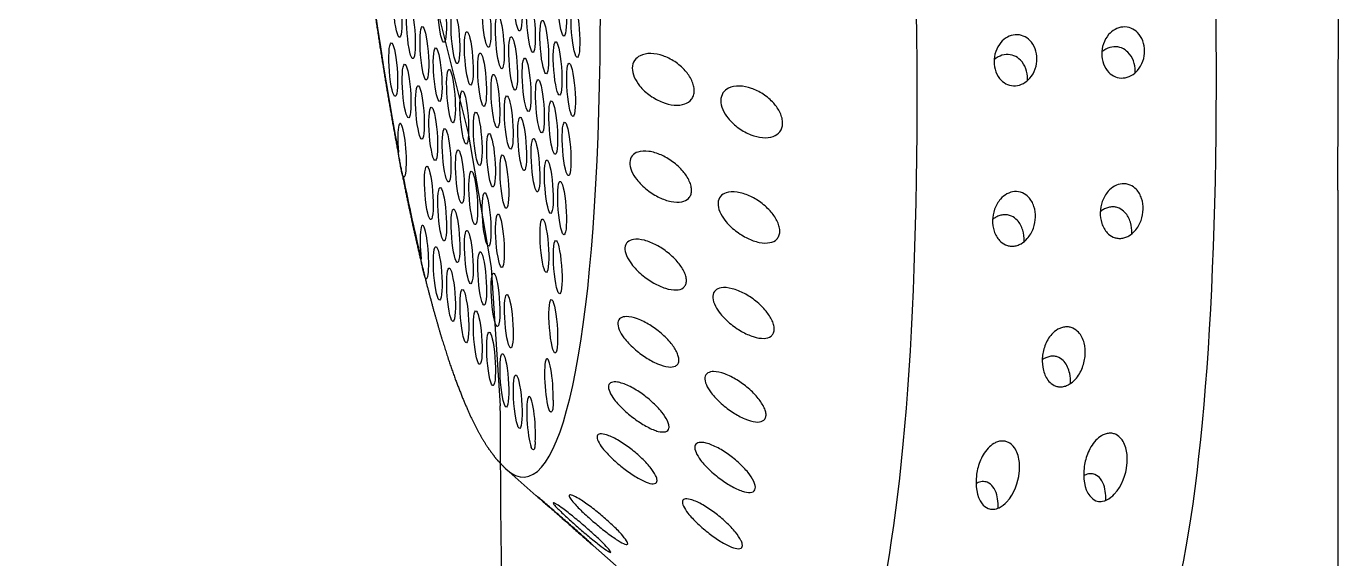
# Model space of a CAD drawing. Extents: x 398 to 509, y 623 to 780.
# Drawn here: x 482.502 to 484.735, y 685.602 to 686.507 of the extents above; entities that cross this region are included whole.
import ezdxf

# ---------------------------------------------------------------- set-up
doc = ezdxf.new("R2010")
doc.units = 0
doc.header["$MEASUREMENT"] = 0
doc.layers.add('1', color=4, linetype='Continuous')
doc.layers.add('JET', color=3, linetype='Continuous')

# ---------------------------------------------------------------- blocks, each defined once
blk = doc.blocks.new('SUCTION')
at = {"layer": '1'}
for p, q in [((-0.4728, -1.3603), (-0.4244, -1.408)), ((-0.3377, -1.4934), (-0.2956, -1.5349))]:
    blk.add_line(p, q, dxfattribs=at)
for centre, major_axis, start_param, end_param in [((0.5106, 0.0668), (-0.0289, 1.8748), 3.141593, 6.283185), ((0.0017, 0.059), (-0.0289, 1.8748), 3.141593, 6.283185), ((-0.4641, 0.0518), (-0.022, 1.427), 2.994561, 6.430217)]:
    blk.add_ellipse(centre, major_axis=major_axis, ratio=0.145722, start_param=start_param, end_param=end_param, dxfattribs=at)
at = {"layer": '1', "color": 3}
for centre, major_axis, start_param, end_param in [((-0.4786, 0.0515), (-0.0215, 1.3915), 1.410939, 2.237983), ((-0.6122, -0.572), (0.0007, -0.0455), 0.253665, 6.53685), ((-0.5374, -0.5848), (0.0007, -0.0455), 0.253665, 6.53685), ((-0.4083, -0.573), (0.0007, -0.0455), 0.253665, 6.53685), ((-0.3336, -0.5859), (0.0007, -0.0455), 0.253665, 6.53685), ((-0.4626, -0.5977), (0.0007, -0.0455), 0.253665, 6.53685), ((-0.5917, -0.6095), (0.0007, -0.0455), 0.253665, 6.53685), ((-0.5169, -0.6224), (0.0007, -0.0455), 0.253665, 6.53685), ((-0.3878, -0.6106), (0.0007, -0.0455), 0.253665, 6.53685), ((-0.313, -0.6234), (0.0007, -0.0455), 0.253665, 6.53685), ((-0.5711, -0.6471), (0.0007, -0.0455), 0.253665, 6.53685), ((-0.4421, -0.6353), (0.0007, -0.0455), 0.253665, 6.53685), ((-0.3673, -0.6481), (0.0007, -0.0455), 0.253665, 6.53685), ((-0.6254, -0.6718), (0.0007, -0.0455), 0.253665, 6.53685), ((-0.4963, -0.66), (0.0007, -0.0455), 0.253665, 6.53685), ((-0.4216, -0.6728), (0.0007, -0.0455), 0.253665, 6.53685), ((-0.5506, -0.6846), (0.0007, -0.0455), 0.253665, 6.53685), ((-0.4758, -0.6975), (0.0007, -0.0455), 0.253665, 6.53685), ((-0.3468, -0.6857), (0.0007, -0.0455), 0.253665, 6.53685), ((-0.6049, -0.7093), (0.0007, -0.0455), 0.253665, 6.53685), ((-0.401, -0.7104), (0.0007, -0.0455), 0.253665, 6.53685), ((-0.5301, -0.7222), (0.0007, -0.0455), 0.253665, 6.53685), ((-0.4553, -0.7351), (0.0007, -0.0455), 0.253665, 6.53685), ((-0.3262, -0.7232), (0.0007, -0.0455), 0.253665, 6.53685), ((-0.5843, -0.7469), (0.0007, -0.0455), 0.253665, 6.53685), ((-0.5096, -0.7598), (0.0007, -0.0455), 0.253665, 6.53685), ((-0.3805, -0.7479), (0.0007, -0.0455), 0.253665, 6.53685), ((-0.5638, -0.7845), (0.0007, -0.0455), 0.253665, 6.53685), ((-0.4348, -0.7726), (0.0007, -0.0455), 0.253665, 6.53685), ((-0.36, -0.7855), (0.0007, -0.0455), 0.253665, 6.53685), ((-0.489, -0.7973), (0.0007, -0.0455), 0.253665, 6.53685), ((-0.6181, -0.8091), (0.0007, -0.0455), 6.025162, 11.05551), ((-0.5433, -0.822), (0.0007, -0.0455), 0.253665, 6.53685), ((-0.4142, -0.8102), (0.0007, -0.0455), 0.253665, 6.53685), ((-0.3395, -0.823), (0.0007, -0.0455), 0.253665, 6.53685), ((-0.4685, -0.8349), (0.0007, -0.0455), 0.253665, 6.53685), ((-0.3937, -0.8477), (0.0007, -0.0455), 0.253665, 6.53685), ((-0.5228, -0.8596), (0.0007, -0.0455), 0.253665, 6.53685), ((-0.448, -0.8724), (0.0007, -0.0455), 0.253665, 6.53685), ((-0.577, -0.8843), (0.0007, -0.0455), 0.253665, 6.53685), ((-0.5022, -0.8971), (0.0007, -0.0455), 0.253665, 6.53685), ((-0.3732, -0.8853), (0.0007, -0.0455), 0.253665, 6.53685), ((-0.4786, 0.0515), (-0.0215, 1.3915), 2.276318, 2.419801), ((-0.5565, -0.9218), (0.0007, -0.0455), 0.253665, 6.53685), ((-0.4817, -0.9347), (0.0007, -0.0455), 0.253665, 6.53685), ((-0.3527, -0.9228), (0.0007, -0.0455), 0.253665, 6.53685), ((-0.536, -0.9594), (0.0007, -0.0455), 0.253665, 6.53685), ((-0.5902, -0.9841), (0.0007, -0.0455), 6.20698, 11.237328), ((-0.4612, -0.9722), (0.0007, -0.0455), 0.253665, 6.53685), ((-0.3864, -0.9851), (0.0007, -0.0455), 0.253665, 6.53685), ((-0.5155, -0.9969), (0.0007, -0.0455), 0.253665, 6.53685), ((-0.5697, -1.0216), (0.0007, -0.0455), 0.253665, 6.53685), ((-0.3659, -1.0226), (0.0007, -0.0455), 0.253665, 6.53685), ((-0.4949, -1.0345), (0.0007, -0.0455), 0.253665, 6.53685), ((-0.5492, -1.0592), (0.0007, -0.0455), 0.253665, 6.53685), ((-0.4744, -1.072), (0.0007, -0.0455), 0.253665, 6.53685), ((-0.5287, -1.0967), (0.0007, -0.0455), 0.253665, 6.53685), ((-0.4539, -1.1096), (0.0007, -0.0455), 0.253665, 6.53685), ((-0.5081, -1.1343), (0.0007, -0.0455), 0.253665, 6.53685), ((-0.3791, -1.1224), (0.0007, -0.0455), 0.253665, 6.53685), ((-0.4876, -1.1718), (0.0007, -0.0455), 0.253665, 6.53685), ((-0.4671, -1.2094), (0.0007, -0.0455), 0.253665, 6.53685), ((-0.3923, -1.2222), (0.0007, -0.0455), 0.970993, 6.001341), ((-0.4466, -1.2469), (0.0007, -0.0455), 0.253665, 6.53685), ((-0.426, -1.2845), (0.0007, -0.0455), 0.789174, 5.819522)]:
    blk.add_ellipse(centre, major_axis=major_axis, ratio=0.145722, start_param=start_param, end_param=end_param, dxfattribs=at)
at = {"layer": '1'}
blk.add_open_spline([(-0.6826, 0.2881), (-0.6831, 0.2145), (-0.6829, 0.1403), (-0.6822, 0.066), (-0.6809, -0.0084), (-0.679, -0.0826), (-0.6766, -0.1565), (-0.6736, -0.2298), (-0.67, -0.3023), (-0.6659, -0.3738), (-0.6613, -0.4441), (-0.6561, -0.513), (-0.6505, -0.5804), (-0.6443, -0.646), (-0.6377, -0.7097), (-0.6306, -0.7713), (-0.6231, -0.8306), (-0.6151, -0.8875), (-0.6068, -0.9418), (-0.598, -0.9934), (-0.5889, -1.0422), (-0.5794, -1.088), (-0.5696, -1.1307), (-0.5595, -1.1704), (-0.549, -1.2068), (-0.5381, -1.24), (-0.5268, -1.27), (-0.515, -1.2969), (-0.5024, -1.3208), (-0.4886, -1.3418), (-0.4728, -1.3603)], degree=1, dxfattribs=at)
at = {"layer": '1', "color": 3}
for points, knots in [([(-0.1671, -0.6745), (-0.1608, -0.6771), (-0.1542, -0.6808), (-0.1416, -0.6901), (-0.1357, -0.6957), (-0.127, -0.7068), (-0.1233, -0.7127), (-0.1196, -0.7219), (-0.1187, -0.725), (-0.1176, -0.731), (-0.1174, -0.734), (-0.1178, -0.7395), (-0.1184, -0.7421), (-0.1202, -0.7468), (-0.1215, -0.749), (-0.1262, -0.7544), (-0.1305, -0.7568), (-0.1402, -0.7597), (-0.1465, -0.76), (-0.1596, -0.758), (-0.1664, -0.7559), (-0.179, -0.7501), (-0.186, -0.7459), (-0.1989, -0.7356), (-0.2049, -0.7294), (-0.2128, -0.7183), (-0.2158, -0.7131), (-0.2197, -0.7024), (-0.2206, -0.6969), (-0.2199, -0.6874), (-0.2184, -0.683), (-0.2132, -0.6761), (-0.2097, -0.6737), (-0.2007, -0.6698), (-0.1942, -0.6689), (-0.1806, -0.67), (-0.1735, -0.6719), (-0.1671, -0.6745)], [0, 0, 0, 0, 0.023389, 0.023389, 0.0467779, 0.0467779, 0.0659746, 0.0659746, 0.0755729, 0.0755729, 0.0851712, 0.0851712, 0.0947696, 0.0947696, 0.1043679, 0.1043679, 0.1235645, 0.1235645, 0.1469535, 0.1469535, 0.1703425, 0.1703425, 0.1947513, 0.1947513, 0.2191601, 0.2191601, 0.2357472, 0.2357472, 0.2523342, 0.2523342, 0.2689213, 0.2689213, 0.2855084, 0.2855084, 0.3099172, 0.3099172, 0.334326, 0.334326, 0.334326, 0.334326]), ([(0.6104, -0.7565), (0.6058, -0.7566), (0.6012, -0.7556), (0.5929, -0.7517), (0.5893, -0.7488), (0.5829, -0.7416), (0.58, -0.7364), (0.5766, -0.7252), (0.5759, -0.7192), (0.5765, -0.7082), (0.5777, -0.7022), (0.5823, -0.6911), (0.5857, -0.6858), (0.5929, -0.6784), (0.5968, -0.6754), (0.6055, -0.6712), (0.6103, -0.6701), (0.6193, -0.67), (0.624, -0.6709), (0.6323, -0.6748), (0.636, -0.6777), (0.6425, -0.6849), (0.6453, -0.6901), (0.6488, -0.7012), (0.6494, -0.7071), (0.6489, -0.7181), (0.6476, -0.7241), (0.6429, -0.7354), (0.6395, -0.7407), (0.6323, -0.7482), (0.6284, -0.7512), (0.6197, -0.7553), (0.6149, -0.7565), (0.6104, -0.7565)], [0, 0, 0, 0, 0.0137694, 0.0137694, 0.0275389, 0.0275389, 0.045875, 0.045875, 0.0642111, 0.0642111, 0.0822466, 0.0822466, 0.1002822, 0.1002822, 0.114005, 0.114005, 0.1277279, 0.1277279, 0.1414507, 0.1414507, 0.1551736, 0.1551736, 0.1732091, 0.1732091, 0.1912446, 0.1912446, 0.2095807, 0.2095807, 0.2279168, 0.2279168, 0.2416863, 0.2416863, 0.2554557, 0.2554557, 0.2554557, 0.2554557]), ([(0.4272, -0.7594), (0.4227, -0.7594), (0.418, -0.7584), (0.4098, -0.7545), (0.4062, -0.7516), (0.3997, -0.7444), (0.3969, -0.7392), (0.3934, -0.728), (0.3928, -0.722), (0.3934, -0.711), (0.3946, -0.7051), (0.3992, -0.6939), (0.4025, -0.6886), (0.4097, -0.6812), (0.4136, -0.6782), (0.4224, -0.6741), (0.4271, -0.6729), (0.4362, -0.6728), (0.4409, -0.6738), (0.4492, -0.6776), (0.4528, -0.6805), (0.4593, -0.6877), (0.4622, -0.6929), (0.4657, -0.704), (0.4663, -0.7099), (0.4657, -0.7209), (0.4645, -0.7269), (0.4598, -0.7382), (0.4564, -0.7435), (0.4491, -0.751), (0.4452, -0.754), (0.4365, -0.7581), (0.4318, -0.7593), (0.4272, -0.7594)], [0, 0, 0, 0, 0.0137694, 0.0137694, 0.0275389, 0.0275389, 0.045875, 0.045875, 0.0642111, 0.0642111, 0.0822466, 0.0822466, 0.1002822, 0.1002822, 0.114005, 0.114005, 0.1277279, 0.1277279, 0.1414507, 0.1414507, 0.1551736, 0.1551736, 0.1732091, 0.1732091, 0.1912446, 0.1912446, 0.2095807, 0.2095807, 0.2279168, 0.2279168, 0.2416863, 0.2416863, 0.2554557, 0.2554557, 0.2554557, 0.2554557]), ([(0.4477, -0.7519), (0.4478, -0.7508), (0.4479, -0.7497), (0.4483, -0.7431), (0.4477, -0.737), (0.4443, -0.7257), (0.4415, -0.7204), (0.435, -0.7131), (0.4314, -0.7102), (0.4232, -0.7063), (0.4185, -0.7053), (0.4095, -0.7055), (0.4047, -0.7066), (0.3979, -0.7099), (0.3955, -0.7114), (0.3934, -0.7131)], [0.06228793, 0.06228793, 0.06228793, 0.06228793, 0.06587176, 0.06587176, 0.08466047, 0.08466047, 0.10344918, 0.10344918, 0.11715342, 0.11715342, 0.13085765, 0.13085765, 0.14456189, 0.14456189, 0.15250533, 0.15250533, 0.15250533, 0.15250533]), ([(0.6308, -0.749), (0.6309, -0.7479), (0.631, -0.7469), (0.6314, -0.7402), (0.6309, -0.7342), (0.6275, -0.7229), (0.6246, -0.7176), (0.6181, -0.7103), (0.6145, -0.7074), (0.6063, -0.7035), (0.6017, -0.7025), (0.5926, -0.7027), (0.5879, -0.7038), (0.581, -0.7071), (0.5787, -0.7086), (0.5765, -0.7102)], [0.06228793, 0.06228793, 0.06228793, 0.06228793, 0.06587176, 0.06587176, 0.08466047, 0.08466047, 0.10344918, 0.10344918, 0.11715342, 0.11715342, 0.13085765, 0.13085765, 0.14456189, 0.14456189, 0.15250533, 0.15250533, 0.15250533, 0.15250533]), ([(-0.0204, -0.7382), (-0.0142, -0.7408), (-0.0075, -0.7445), (0.0051, -0.7538), (0.011, -0.7594), (0.0197, -0.7705), (0.0234, -0.7764), (0.027, -0.7856), (0.0279, -0.7886), (0.029, -0.7947), (0.0292, -0.7976), (0.0288, -0.8032), (0.0282, -0.8058), (0.0264, -0.8105), (0.0251, -0.8126), (0.0204, -0.8181), (0.0162, -0.8205), (0.0065, -0.8234), (0.0002, -0.8236), (-0.0129, -0.8217), (-0.0197, -0.8196), (-0.0323, -0.8138), (-0.0393, -0.8096), (-0.0522, -0.7993), (-0.0582, -0.7931), (-0.0662, -0.782), (-0.0692, -0.7768), (-0.0731, -0.7661), (-0.074, -0.7606), (-0.0733, -0.7511), (-0.0717, -0.7467), (-0.0666, -0.7398), (-0.063, -0.7373), (-0.054, -0.7334), (-0.0475, -0.7326), (-0.0339, -0.7337), (-0.0268, -0.7356), (-0.0204, -0.7382)], [0, 0, 0, 0, 0.0233552, 0.0233552, 0.0467103, 0.0467103, 0.0658795, 0.0658795, 0.0754641, 0.0754641, 0.0850487, 0.0850487, 0.0946332, 0.0946332, 0.1042178, 0.1042178, 0.123387, 0.123387, 0.1467421, 0.1467421, 0.1700973, 0.1700973, 0.1945396, 0.1945396, 0.2189818, 0.2189818, 0.2355966, 0.2355966, 0.2522113, 0.2522113, 0.2688261, 0.2688261, 0.2854408, 0.2854408, 0.3098831, 0.3098831, 0.3343253, 0.3343253, 0.3343253, 0.3343253]), ([(-0.6191, -0.8532), (-0.6193, -0.8529), (-0.6194, -0.8525), (-0.6202, -0.8506), (-0.6206, -0.8483), (-0.6214, -0.8429), (-0.6218, -0.84), (-0.6227, -0.8336), (-0.6231, -0.83), (-0.6241, -0.8216), (-0.6245, -0.8168), (-0.6247, -0.812)], [-0.10333223, -0.10333223, -0.10333223, -0.10333223, -0.09981809, -0.09981809, -0.08531374, -0.08531374, -0.07331614, -0.07331614, -0.06095866, -0.06095866, -0.0463084, -0.0463084, -0.0463084, -0.0463084]), ([(-0.18, -0.8424), (-0.1739, -0.8455), (-0.1673, -0.8498), (-0.1548, -0.86), (-0.1491, -0.866), (-0.1405, -0.8774), (-0.137, -0.8833), (-0.1335, -0.8923), (-0.1326, -0.8953), (-0.1317, -0.901), (-0.1315, -0.9038), (-0.132, -0.9088), (-0.1327, -0.9112), (-0.1346, -0.9153), (-0.1359, -0.9171), (-0.1407, -0.9215), (-0.145, -0.9232), (-0.1548, -0.9246), (-0.1611, -0.924), (-0.1742, -0.9205), (-0.1809, -0.9176), (-0.1935, -0.9106), (-0.2003, -0.9059), (-0.2131, -0.8947), (-0.219, -0.8882), (-0.2267, -0.877), (-0.2296, -0.8718), (-0.2333, -0.8614), (-0.234, -0.8563), (-0.2332, -0.8475), (-0.2315, -0.8437), (-0.2262, -0.838), (-0.2227, -0.8361), (-0.2136, -0.8336), (-0.2071, -0.8337), (-0.1935, -0.8364), (-0.1865, -0.8391), (-0.18, -0.8424)], [0, 0, 0, 0, 0.023389, 0.023389, 0.0467779, 0.0467779, 0.0659746, 0.0659746, 0.0755729, 0.0755729, 0.0851712, 0.0851712, 0.0947696, 0.0947696, 0.1043679, 0.1043679, 0.1235645, 0.1235645, 0.1469535, 0.1469535, 0.1703425, 0.1703425, 0.1947513, 0.1947513, 0.2191601, 0.2191601, 0.2357472, 0.2357472, 0.2523342, 0.2523342, 0.2689213, 0.2689213, 0.2855084, 0.2855084, 0.3099172, 0.3099172, 0.334326, 0.334326, 0.334326, 0.334326]), ([(-0.0345, -0.9202), (-0.0283, -0.9233), (-0.0217, -0.9276), (-0.0094, -0.9378), (-0.0036, -0.9438), (0.0049, -0.9552), (0.0085, -0.9611), (0.012, -0.9701), (0.0128, -0.973), (0.0138, -0.9788), (0.0139, -0.9815), (0.0134, -0.9866), (0.0128, -0.9889), (0.0108, -0.993), (0.0095, -0.9948), (0.0047, -0.9993), (0.0004, -1.0009), (-0.0093, -1.0023), (-0.0156, -1.0018), (-0.0287, -0.9983), (-0.0354, -0.9954), (-0.048, -0.9884), (-0.0548, -0.9837), (-0.0676, -0.9725), (-0.0735, -0.966), (-0.0812, -0.9548), (-0.0841, -0.9495), (-0.0878, -0.9392), (-0.0886, -0.934), (-0.0877, -0.9253), (-0.0861, -0.9214), (-0.0808, -0.9157), (-0.0772, -0.9138), (-0.0681, -0.9114), (-0.0616, -0.9115), (-0.048, -0.9142), (-0.0409, -0.9169), (-0.0345, -0.9202)], [0, 0, 0, 0, 0.0233552, 0.0233552, 0.0467103, 0.0467103, 0.0658795, 0.0658795, 0.0754641, 0.0754641, 0.0850487, 0.0850487, 0.0946332, 0.0946332, 0.1042178, 0.1042178, 0.123387, 0.123387, 0.1467421, 0.1467421, 0.1700973, 0.1700973, 0.1945396, 0.1945396, 0.2189818, 0.2189818, 0.2355966, 0.2355966, 0.2522113, 0.2522113, 0.2688261, 0.2688261, 0.2854408, 0.2854408, 0.3098831, 0.3098831, 0.3343253, 0.3343253, 0.3343253, 0.3343253]), ([(0.5908, -1.0282), (0.5886, -1.0282), (0.5863, -1.028), (0.582, -1.027), (0.5799, -1.0262), (0.574, -1.0233), (0.5708, -1.0204), (0.5643, -1.0128), (0.5615, -1.007), (0.5583, -0.9948), (0.5579, -0.9882), (0.5589, -0.9763), (0.5603, -0.9699), (0.5655, -0.9577), (0.5692, -0.9518), (0.577, -0.944), (0.5808, -0.9411), (0.5893, -0.937), (0.594, -0.9358), (0.603, -0.9356), (0.6076, -0.9367), (0.6155, -0.9406), (0.6188, -0.9434), (0.6254, -0.951), (0.6282, -0.9567), (0.6314, -0.9688), (0.6318, -0.9752), (0.6308, -0.9871), (0.6293, -0.9937), (0.624, -1.0061), (0.6202, -1.012), (0.6124, -1.0198), (0.6086, -1.0227), (0.6022, -1.0259), (0.6, -1.0267), (0.5954, -1.0278), (0.5931, -1.0282), (0.5908, -1.0282)], [0, 0, 0, 0, 0.0068896, 0.0068896, 0.0137791, 0.0137791, 0.0275583, 0.0275583, 0.0493984, 0.0493984, 0.0712384, 0.0712384, 0.0924883, 0.0924883, 0.1137382, 0.1137382, 0.1274079, 0.1274079, 0.1410777, 0.1410777, 0.1547474, 0.1547474, 0.1684171, 0.1684171, 0.189667, 0.189667, 0.2109169, 0.2109169, 0.2327569, 0.2327569, 0.254597, 0.254597, 0.2683762, 0.2683762, 0.2752657, 0.2752657, 0.2821553, 0.2821553, 0.2821553, 0.2821553]), ([(0.4077, -1.031), (0.4054, -1.0311), (0.4032, -1.0308), (0.3988, -1.0298), (0.3967, -1.029), (0.3909, -1.0261), (0.3876, -1.0233), (0.3812, -1.0156), (0.3784, -1.0099), (0.3752, -0.9976), (0.3748, -0.9911), (0.3757, -0.9792), (0.3772, -0.9727), (0.3824, -0.9605), (0.3861, -0.9547), (0.3938, -0.9469), (0.3977, -0.9439), (0.4062, -0.9398), (0.4109, -0.9386), (0.4199, -0.9385), (0.4244, -0.9395), (0.4323, -0.9434), (0.4357, -0.9462), (0.4422, -0.9538), (0.445, -0.9595), (0.4483, -0.9716), (0.4487, -0.978), (0.4477, -0.9899), (0.4462, -0.9965), (0.4408, -1.0089), (0.437, -1.0148), (0.4292, -1.0226), (0.4254, -1.0255), (0.4191, -1.0287), (0.4168, -1.0295), (0.4123, -1.0307), (0.41, -1.031), (0.4077, -1.031)], [0, 0, 0, 0, 0.0068896, 0.0068896, 0.0137791, 0.0137791, 0.0275583, 0.0275583, 0.0493984, 0.0493984, 0.0712384, 0.0712384, 0.0924883, 0.0924883, 0.1137382, 0.1137382, 0.1274079, 0.1274079, 0.1410777, 0.1410777, 0.1547474, 0.1547474, 0.1684171, 0.1684171, 0.189667, 0.189667, 0.2109169, 0.2109169, 0.2327569, 0.2327569, 0.254597, 0.254597, 0.2683762, 0.2683762, 0.2752657, 0.2752657, 0.2821553, 0.2821553, 0.2821553, 0.2821553]), ([(-0.1963, -0.9949), (-0.1902, -0.9986), (-0.1837, -1.0034), (-0.1714, -1.0144), (-0.1658, -1.0206), (-0.1575, -1.0321), (-0.154, -1.038), (-0.1507, -1.0465), (-0.1499, -1.0494), (-0.1491, -1.0547), (-0.149, -1.0572), (-0.1496, -1.0617), (-0.1503, -1.0637), (-0.1523, -1.0672), (-0.1536, -1.0686), (-0.1585, -1.0719), (-0.1629, -1.0728), (-0.1727, -1.0727), (-0.179, -1.0713), (-0.192, -1.0663), (-0.1987, -1.0627), (-0.2111, -1.0547), (-0.2179, -1.0495), (-0.2304, -1.0376), (-0.2361, -1.031), (-0.2436, -1.0197), (-0.2464, -1.0146), (-0.2499, -1.0048), (-0.2506, -1), (-0.2496, -0.9922), (-0.2478, -0.989), (-0.2424, -0.9846), (-0.2388, -0.9834), (-0.2297, -0.9824), (-0.2232, -0.9833), (-0.2097, -0.9876), (-0.2027, -0.991), (-0.1963, -0.9949)], [0, 0, 0, 0, 0.023389, 0.023389, 0.0467779, 0.0467779, 0.0659746, 0.0659746, 0.0755729, 0.0755729, 0.0851712, 0.0851712, 0.0947696, 0.0947696, 0.1043679, 0.1043679, 0.1235645, 0.1235645, 0.1469535, 0.1469535, 0.1703425, 0.1703425, 0.1947513, 0.1947513, 0.2191601, 0.2191601, 0.2357472, 0.2357472, 0.2523342, 0.2523342, 0.2689213, 0.2689213, 0.2855084, 0.2855084, 0.3099172, 0.3099172, 0.334326, 0.334326, 0.334326, 0.334326]), ([(0.4266, -1.0244), (0.4266, -1.0242), (0.4266, -1.0239), (0.4272, -1.0176), (0.427, -1.0109), (0.4239, -0.9983), (0.4211, -0.9923), (0.4145, -0.9845), (0.4113, -0.9817), (0.4055, -0.9788), (0.4034, -0.9781), (0.3991, -0.9771), (0.3969, -0.9768), (0.3924, -0.9769), (0.3901, -0.9772), (0.3856, -0.9783), (0.3833, -0.9792), (0.3792, -0.9812), (0.3772, -0.9824), (0.3754, -0.9838)], [0.07451048, 0.07451048, 0.07451048, 0.07451048, 0.0754781, 0.0754781, 0.09854089, 0.09854089, 0.12160367, 0.12160367, 0.13525987, 0.13525987, 0.14208797, 0.14208797, 0.14891607, 0.14891607, 0.15574416, 0.15574416, 0.16257226, 0.16257226, 0.16931395, 0.16931395, 0.16931395, 0.16931395]), ([(0.6097, -1.0216), (0.6097, -1.0213), (0.6098, -1.0211), (0.6104, -1.0147), (0.6101, -1.0081), (0.607, -0.9955), (0.6042, -0.9894), (0.5976, -0.9817), (0.5944, -0.9789), (0.5886, -0.976), (0.5866, -0.9752), (0.5823, -0.9742), (0.58, -0.974), (0.5755, -0.9741), (0.5732, -0.9744), (0.5687, -0.9755), (0.5665, -0.9763), (0.5623, -0.9784), (0.5603, -0.9796), (0.5585, -0.9809)], [0.07451048, 0.07451048, 0.07451048, 0.07451048, 0.0754781, 0.0754781, 0.09854089, 0.09854089, 0.12160367, 0.12160367, 0.13525987, 0.13525987, 0.14208797, 0.14208797, 0.14891607, 0.14891607, 0.15574416, 0.15574416, 0.16257226, 0.16257226, 0.16931395, 0.16931395, 0.16931395, 0.16931395]), ([(-0.5901, -1.0294), (-0.5903, -1.0293), (-0.5906, -1.029), (-0.5913, -1.0278), (-0.5918, -1.0262), (-0.5927, -1.0222), (-0.5931, -1.02), (-0.5941, -1.0147), (-0.5946, -1.0117), (-0.5957, -1.0042), (-0.5963, -0.9998), (-0.5965, -0.9951)], [-0.10333581, -0.10333581, -0.10333581, -0.10333581, -0.09774084, -0.09774084, -0.08402044, -0.08402044, -0.07264257, -0.07264257, -0.06085918, -0.06085918, -0.04630941, -0.04630941, -0.04630941, -0.04630941]), ([(-0.0522, -1.0854), (-0.0461, -1.0891), (-0.0396, -1.0939), (-0.0274, -1.1049), (-0.0217, -1.1111), (-0.0135, -1.1226), (-0.01, -1.1285), (-0.0067, -1.137), (-0.0059, -1.1398), (-0.0051, -1.1452), (-0.005, -1.1477), (-0.0056, -1.1522), (-0.0063, -1.1542), (-0.0083, -1.1576), (-0.0096, -1.1591), (-0.0145, -1.1624), (-0.0189, -1.1633), (-0.0286, -1.1632), (-0.0349, -1.1618), (-0.0479, -1.1568), (-0.0546, -1.1533), (-0.067, -1.1452), (-0.0738, -1.14), (-0.0864, -1.1281), (-0.0921, -1.1215), (-0.0996, -1.1102), (-0.1024, -1.1051), (-0.1059, -1.0952), (-0.1066, -1.0905), (-0.1056, -1.0827), (-0.1038, -1.0794), (-0.0984, -1.075), (-0.0948, -1.0738), (-0.0857, -1.0728), (-0.0792, -1.0738), (-0.0656, -1.0781), (-0.0586, -1.0815), (-0.0522, -1.0854)], [0, 0, 0, 0, 0.0233552, 0.0233552, 0.0467103, 0.0467103, 0.0658795, 0.0658795, 0.0754641, 0.0754641, 0.0850487, 0.0850487, 0.0946332, 0.0946332, 0.1042178, 0.1042178, 0.123387, 0.123387, 0.1467421, 0.1467421, 0.1700973, 0.1700973, 0.1945396, 0.1945396, 0.2189818, 0.2189818, 0.2355966, 0.2355966, 0.2522113, 0.2522113, 0.2688261, 0.2688261, 0.2854408, 0.2854408, 0.3098831, 0.3098831, 0.3343253, 0.3343253, 0.3343253, 0.3343253]), ([(-0.2156, -1.1294), (-0.2095, -1.1336), (-0.2031, -1.1388), (-0.1911, -1.1504), (-0.1855, -1.1568), (-0.1775, -1.1682), (-0.1741, -1.1739), (-0.171, -1.182), (-0.1703, -1.1846), (-0.1695, -1.1894), (-0.1695, -1.1916), (-0.1702, -1.1955), (-0.1709, -1.1972), (-0.173, -1.1999), (-0.1744, -1.2009), (-0.1793, -1.2031), (-0.1837, -1.2032), (-0.1935, -1.2016), (-0.1998, -1.1993), (-0.2127, -1.1929), (-0.2193, -1.1888), (-0.2316, -1.1798), (-0.2382, -1.1742), (-0.2505, -1.1618), (-0.2562, -1.1551), (-0.2634, -1.1442), (-0.2661, -1.1392), (-0.2694, -1.13), (-0.27, -1.1258), (-0.2688, -1.1191), (-0.267, -1.1165), (-0.2615, -1.1134), (-0.2579, -1.1129), (-0.2488, -1.1134), (-0.2423, -1.1152), (-0.2288, -1.121), (-0.2219, -1.1251), (-0.2156, -1.1294)], [0, 0, 0, 0, 0.023389, 0.023389, 0.0467779, 0.0467779, 0.0659746, 0.0659746, 0.0755729, 0.0755729, 0.0851712, 0.0851712, 0.0947696, 0.0947696, 0.1043679, 0.1043679, 0.1235645, 0.1235645, 0.1469535, 0.1469535, 0.1703425, 0.1703425, 0.1947513, 0.1947513, 0.2191601, 0.2191601, 0.2357472, 0.2357472, 0.2523342, 0.2523342, 0.2689213, 0.2689213, 0.2855084, 0.2855084, 0.3099172, 0.3099172, 0.334326, 0.334326, 0.334326, 0.334326]), ([(0.476, -1.2742), (0.4737, -1.2742), (0.4715, -1.2739), (0.4674, -1.2729), (0.4655, -1.2721), (0.4602, -1.2691), (0.4573, -1.2664), (0.4508, -1.2582), (0.4482, -1.2516), (0.4454, -1.2376), (0.4453, -1.2303), (0.4469, -1.2171), (0.4487, -1.2099), (0.4547, -1.1962), (0.4589, -1.1895), (0.4675, -1.1812), (0.4711, -1.1784), (0.4773, -1.1753), (0.4795, -1.1745), (0.4839, -1.1733), (0.4862, -1.173), (0.4907, -1.1729), (0.4929, -1.1732), (0.4971, -1.1742), (0.4991, -1.175), (0.5046, -1.1779), (0.5076, -1.1806), (0.5143, -1.1887), (0.517, -1.1952), (0.5198, -1.2089), (0.5198, -1.2159), (0.5182, -1.2292), (0.5163, -1.2365), (0.5099, -1.2506), (0.5056, -1.2574), (0.4969, -1.2658), (0.4934, -1.2686), (0.4872, -1.2717), (0.4851, -1.2726), (0.4806, -1.2738), (0.4784, -1.2741), (0.476, -1.2742)], [0, 0, 0, 0, 0.0069864, 0.0069864, 0.0139728, 0.0139728, 0.0279456, 0.0279456, 0.0559253, 0.0559253, 0.0839051, 0.0839051, 0.1105409, 0.1105409, 0.1371767, 0.1371767, 0.1508496, 0.1508496, 0.1576861, 0.1576861, 0.1645225, 0.1645225, 0.171359, 0.171359, 0.1781955, 0.1781955, 0.1918684, 0.1918684, 0.2185042, 0.2185042, 0.24514, 0.24514, 0.2731197, 0.2731197, 0.3010995, 0.3010995, 0.3150723, 0.3150723, 0.3220587, 0.3220587, 0.3290451, 0.3290451, 0.3290451, 0.3290451]), ([(-0.2375, -1.2438), (-0.2316, -1.2484), (-0.2252, -1.2539), (-0.2135, -1.2659), (-0.208, -1.2723), (-0.2002, -1.2834), (-0.1969, -1.2888), (-0.194, -1.2962), (-0.1933, -1.2986), (-0.1926, -1.3028), (-0.1926, -1.3047), (-0.1934, -1.3079), (-0.1942, -1.3092), (-0.1963, -1.3111), (-0.1977, -1.3118), (-0.2027, -1.3127), (-0.2071, -1.3121), (-0.2169, -1.309), (-0.2231, -1.306), (-0.2359, -1.2983), (-0.2425, -1.2936), (-0.2545, -1.2838), (-0.2611, -1.2779), (-0.2732, -1.2653), (-0.2787, -1.2587), (-0.2857, -1.2481), (-0.2883, -1.2435), (-0.2914, -1.2351), (-0.2919, -1.2314), (-0.2906, -1.2259), (-0.2888, -1.224), (-0.2832, -1.2223), (-0.2796, -1.2225), (-0.2704, -1.2244), (-0.264, -1.2271), (-0.2506, -1.2344), (-0.2437, -1.239), (-0.2375, -1.2438)], [0, 0, 0, 0, 0.023389, 0.023389, 0.0467779, 0.0467779, 0.0659746, 0.0659746, 0.0755729, 0.0755729, 0.0851712, 0.0851712, 0.0947696, 0.0947696, 0.1043679, 0.1043679, 0.1235645, 0.1235645, 0.1469535, 0.1469535, 0.1703425, 0.1703425, 0.1947513, 0.1947513, 0.2191601, 0.2191601, 0.2357472, 0.2357472, 0.2523342, 0.2523342, 0.2689213, 0.2689213, 0.2855084, 0.2855084, 0.3099172, 0.3099172, 0.334326, 0.334326, 0.334326, 0.334326]), ([(-0.0732, -1.2311), (-0.0672, -1.2353), (-0.0607, -1.2405), (-0.0488, -1.2521), (-0.0432, -1.2584), (-0.0352, -1.2698), (-0.0318, -1.2755), (-0.0287, -1.2836), (-0.028, -1.2862), (-0.0272, -1.291), (-0.0272, -1.2932), (-0.0279, -1.2971), (-0.0286, -1.2987), (-0.0307, -1.3015), (-0.0321, -1.3025), (-0.037, -1.3047), (-0.0414, -1.3048), (-0.0511, -1.3032), (-0.0574, -1.301), (-0.0703, -1.2946), (-0.0769, -1.2904), (-0.0892, -1.2815), (-0.0959, -1.2758), (-0.1082, -1.2635), (-0.1138, -1.2568), (-0.1211, -1.2458), (-0.1238, -1.2409), (-0.1271, -1.2317), (-0.1277, -1.2274), (-0.1265, -1.2207), (-0.1247, -1.2181), (-0.1192, -1.215), (-0.1156, -1.2145), (-0.1064, -1.215), (-0.0999, -1.2168), (-0.0865, -1.2227), (-0.0795, -1.2267), (-0.0732, -1.2311)], [0, 0, 0, 0, 0.0233552, 0.0233552, 0.0467103, 0.0467103, 0.0658795, 0.0658795, 0.0754641, 0.0754641, 0.0850487, 0.0850487, 0.0946332, 0.0946332, 0.1042178, 0.1042178, 0.123387, 0.123387, 0.1467421, 0.1467421, 0.1700973, 0.1700973, 0.1945396, 0.1945396, 0.2189818, 0.2189818, 0.2355966, 0.2355966, 0.2522113, 0.2522113, 0.2688261, 0.2688261, 0.2854408, 0.2854408, 0.3098831, 0.3098831, 0.3343253, 0.3343253, 0.3343253, 0.3343253]), ([(0.4916, -1.2694), (0.4921, -1.2638), (0.492, -1.2579), (0.4899, -1.2447), (0.4874, -1.2375), (0.4806, -1.2289), (0.4778, -1.2262), (0.4726, -1.2234), (0.4707, -1.2226), (0.4667, -1.2215), (0.4645, -1.2213), (0.46, -1.2213), (0.4577, -1.2217), (0.4534, -1.2229), (0.4513, -1.2237), (0.4481, -1.2253), (0.4469, -1.226), (0.4458, -1.2267)], [0.1031187, 0.1031187, 0.1031187, 0.1031187, 0.1276978, 0.1276978, 0.1593765, 0.1593765, 0.1731128, 0.1731128, 0.179981, 0.179981, 0.1868491, 0.1868491, 0.1937173, 0.1937173, 0.2005854, 0.2005854, 0.2047116, 0.2047116, 0.2047116, 0.2047116]), ([(-0.3864, -1.2478), (-0.3867, -1.2512), (-0.3869, -1.2543), (-0.3875, -1.2602), (-0.3879, -1.2627), (-0.3891, -1.2663), (-0.39, -1.2674), (-0.3918, -1.2679), (-0.3927, -1.2674), (-0.3935, -1.266)], [-0.10334717, -0.10334717, -0.10334717, -0.10334717, -0.09099542, -0.09099542, -0.07615637, -0.07615637, -0.06155718, -0.06155718, -0.04630625, -0.04630625, -0.04630625, -0.04630625]), ([(-0.4208, -1.3165), (-0.4212, -1.3194), (-0.4215, -1.3219), (-0.4222, -1.3264), (-0.4227, -1.3282), (-0.4241, -1.3301), (-0.4249, -1.3302), (-0.4267, -1.329), (-0.4277, -1.3275), (-0.4284, -1.3252)], [-0.10334717, -0.10334717, -0.10334717, -0.10334717, -0.09099542, -0.09099542, -0.07615637, -0.07615637, -0.06155718, -0.06155718, -0.04630625, -0.04630625, -0.04630625, -0.04630625]), ([(-0.2618, -1.3359), (-0.2559, -1.3409), (-0.2497, -1.3467), (-0.2382, -1.3587), (-0.2328, -1.365), (-0.2252, -1.3757), (-0.2221, -1.3808), (-0.2193, -1.3874), (-0.2186, -1.3895), (-0.218, -1.393), (-0.2181, -1.3946), (-0.2189, -1.397), (-0.2197, -1.3979), (-0.2219, -1.399), (-0.2233, -1.3993), (-0.2283, -1.399), (-0.2327, -1.3976), (-0.2424, -1.393), (-0.2486, -1.3893), (-0.2613, -1.3804), (-0.2677, -1.3753), (-0.2796, -1.365), (-0.2861, -1.3588), (-0.2979, -1.3462), (-0.3033, -1.3397), (-0.3101, -1.3298), (-0.3126, -1.3255), (-0.3156, -1.3181), (-0.316, -1.315), (-0.3146, -1.3108), (-0.3127, -1.3096), (-0.3071, -1.3094), (-0.3034, -1.3102), (-0.2943, -1.3137), (-0.2879, -1.3171), (-0.2747, -1.3256), (-0.2679, -1.3308), (-0.2618, -1.3359)], [0, 0, 0, 0, 0.023389, 0.023389, 0.0467779, 0.0467779, 0.0659746, 0.0659746, 0.0755729, 0.0755729, 0.0851712, 0.0851712, 0.0947696, 0.0947696, 0.1043679, 0.1043679, 0.1235645, 0.1235645, 0.1469535, 0.1469535, 0.1703425, 0.1703425, 0.1947513, 0.1947513, 0.2191601, 0.2191601, 0.2357472, 0.2357472, 0.2523342, 0.2523342, 0.2689213, 0.2689213, 0.2855084, 0.2855084, 0.3099172, 0.3099172, 0.334326, 0.334326, 0.334326, 0.334326]), ([(-0.0971, -1.3548), (-0.0912, -1.3594), (-0.0848, -1.365), (-0.0731, -1.3769), (-0.0676, -1.3833), (-0.0598, -1.3943), (-0.0566, -1.3998), (-0.0536, -1.4072), (-0.0529, -1.4096), (-0.0522, -1.4138), (-0.0523, -1.4157), (-0.053, -1.4188), (-0.0538, -1.4201), (-0.0559, -1.4221), (-0.0573, -1.4227), (-0.0623, -1.4237), (-0.0667, -1.423), (-0.0765, -1.4199), (-0.0827, -1.4169), (-0.0955, -1.4093), (-0.102, -1.4046), (-0.1141, -1.3949), (-0.1207, -1.3889), (-0.1328, -1.3763), (-0.1383, -1.3697), (-0.1454, -1.3591), (-0.1479, -1.3544), (-0.1511, -1.3461), (-0.1516, -1.3423), (-0.1503, -1.3368), (-0.1484, -1.3349), (-0.1428, -1.3332), (-0.1392, -1.3334), (-0.13, -1.3354), (-0.1236, -1.3381), (-0.1102, -1.3454), (-0.1033, -1.35), (-0.0971, -1.3548)], [0, 0, 0, 0, 0.0233552, 0.0233552, 0.0467103, 0.0467103, 0.0658795, 0.0658795, 0.0754641, 0.0754641, 0.0850487, 0.0850487, 0.0946332, 0.0946332, 0.1042178, 0.1042178, 0.123387, 0.123387, 0.1467421, 0.1467421, 0.1700973, 0.1700973, 0.1945396, 0.1945396, 0.2189818, 0.2189818, 0.2355966, 0.2355966, 0.2522113, 0.2522113, 0.2688261, 0.2688261, 0.2854408, 0.2854408, 0.3098831, 0.3098831, 0.3343253, 0.3343253, 0.3343253, 0.3343253]), ([(0.3489, -1.4753), (0.3473, -1.4753), (0.3456, -1.4751), (0.3425, -1.4744), (0.3411, -1.4739), (0.3356, -1.4714), (0.3323, -1.4679), (0.3209, -1.4515), (0.3204, -1.4329), (0.3244, -1.4095), (0.3267, -1.4014), (0.3339, -1.3855), (0.3387, -1.3777), (0.3485, -1.3684), (0.352, -1.3657), (0.3578, -1.3627), (0.3599, -1.3619), (0.3642, -1.3607), (0.3664, -1.3603), (0.371, -1.3603), (0.3731, -1.3606), (0.3771, -1.3616), (0.3789, -1.3624), (0.3839, -1.3653), (0.3865, -1.3678), (0.3934, -1.3768), (0.3957, -1.3846), (0.3978, -1.4003), (0.3973, -1.4084), (0.3933, -1.4318), (0.3861, -1.4505), (0.3683, -1.4674), (0.3637, -1.4709), (0.3572, -1.4737), (0.3556, -1.4742), (0.3522, -1.475), (0.3505, -1.4752), (0.3489, -1.4753)], [0, 0, 0, 0, 0.004866, 0.004866, 0.009732, 0.009732, 0.0279202, 0.0279202, 0.1064516, 0.1064516, 0.1420303, 0.1420303, 0.1776091, 0.1776091, 0.1914434, 0.1914434, 0.1983605, 0.1983605, 0.2052777, 0.2052777, 0.2121948, 0.2121948, 0.219112, 0.219112, 0.2329463, 0.2329463, 0.268525, 0.268525, 0.3041037, 0.3041037, 0.3826351, 0.3826351, 0.4008234, 0.4008234, 0.4056894, 0.4056894, 0.4105553, 0.4105553, 0.4105553, 0.4105553]), ([(0.532, -1.4724), (0.5304, -1.4725), (0.5287, -1.4723), (0.5257, -1.4716), (0.5243, -1.4711), (0.5187, -1.4685), (0.5155, -1.4651), (0.504, -1.4487), (0.5035, -1.4301), (0.5075, -1.4067), (0.5098, -1.3986), (0.517, -1.3827), (0.5219, -1.3748), (0.5317, -1.3656), (0.5351, -1.3629), (0.541, -1.3599), (0.543, -1.3591), (0.5473, -1.3579), (0.5496, -1.3575), (0.5541, -1.3574), (0.5563, -1.3577), (0.5602, -1.3588), (0.5621, -1.3596), (0.567, -1.3624), (0.5696, -1.365), (0.5765, -1.374), (0.5789, -1.3817), (0.5809, -1.3975), (0.5805, -1.4056), (0.5765, -1.429), (0.5692, -1.4476), (0.5515, -1.4645), (0.5469, -1.4681), (0.5403, -1.4709), (0.5387, -1.4714), (0.5354, -1.4722), (0.5336, -1.4724), (0.532, -1.4724)], [0, 0, 0, 0, 0.004866, 0.004866, 0.009732, 0.009732, 0.0279202, 0.0279202, 0.1064516, 0.1064516, 0.1420303, 0.1420303, 0.1776091, 0.1776091, 0.1914434, 0.1914434, 0.1983605, 0.1983605, 0.2052777, 0.2052777, 0.2121948, 0.2121948, 0.219112, 0.219112, 0.2329463, 0.2329463, 0.268525, 0.268525, 0.3041037, 0.3041037, 0.3826351, 0.3826351, 0.4008234, 0.4008234, 0.4056894, 0.4056894, 0.4105553, 0.4105553, 0.4105553, 0.4105553]), ([(-0.3442, -1.4655), (-0.3386, -1.4709), (-0.3327, -1.4768), (-0.3218, -1.4881), (-0.3169, -1.4935), (-0.3098, -1.5017), (-0.307, -1.5052), (-0.3045, -1.5089), (-0.304, -1.5098), (-0.3036, -1.5111), (-0.3037, -1.5114), (-0.3047, -1.5114), (-0.3055, -1.511), (-0.3077, -1.5097), (-0.3091, -1.5087), (-0.3141, -1.5049), (-0.3183, -1.5013), (-0.3277, -1.4931), (-0.3337, -1.4876), (-0.3457, -1.4763), (-0.3519, -1.4704), (-0.3632, -1.4593), (-0.3693, -1.4533), (-0.3803, -1.4418), (-0.3854, -1.4365), (-0.3917, -1.4293), (-0.3939, -1.4266), (-0.3965, -1.4228), (-0.3968, -1.4218), (-0.3952, -1.4218), (-0.3932, -1.4229), (-0.3877, -1.4268), (-0.3841, -1.4296), (-0.3753, -1.4369), (-0.3691, -1.4423), (-0.3564, -1.4538), (-0.35, -1.4599), (-0.3442, -1.4655)], [0, 0, 0, 0, 0.023389, 0.023389, 0.0467779, 0.0467779, 0.0659746, 0.0659746, 0.0755729, 0.0755729, 0.0851712, 0.0851712, 0.0947696, 0.0947696, 0.1043679, 0.1043679, 0.1235645, 0.1235645, 0.1469535, 0.1469535, 0.1703425, 0.1703425, 0.1947513, 0.1947513, 0.2191601, 0.2191601, 0.2357472, 0.2357472, 0.2523342, 0.2523342, 0.2689213, 0.2689213, 0.2855084, 0.2855084, 0.3099172, 0.3099172, 0.334326, 0.334326, 0.334326, 0.334326]), ([(-0.3156, -1.4478), (-0.3099, -1.4531), (-0.3039, -1.4591), (-0.2928, -1.4708), (-0.2877, -1.4766), (-0.2805, -1.4858), (-0.2776, -1.4899), (-0.275, -1.4946), (-0.2745, -1.496), (-0.274, -1.4981), (-0.2741, -1.4988), (-0.275, -1.4996), (-0.2758, -1.4997), (-0.2781, -1.4991), (-0.2795, -1.4985), (-0.2845, -1.4959), (-0.2888, -1.493), (-0.2983, -1.4859), (-0.3044, -1.4809), (-0.3167, -1.4702), (-0.3229, -1.4645), (-0.3344, -1.4535), (-0.3406, -1.4473), (-0.352, -1.4352), (-0.3571, -1.4294), (-0.3636, -1.4212), (-0.3659, -1.4179), (-0.3686, -1.4128), (-0.3689, -1.411), (-0.3673, -1.4096), (-0.3654, -1.41), (-0.3598, -1.4125), (-0.3562, -1.4147), (-0.3472, -1.4208), (-0.3409, -1.4256), (-0.3281, -1.4363), (-0.3215, -1.4422), (-0.3156, -1.4478)], [0, 0, 0, 0, 0.023389, 0.023389, 0.0467779, 0.0467779, 0.0659746, 0.0659746, 0.0755729, 0.0755729, 0.0851712, 0.0851712, 0.0947696, 0.0947696, 0.1043679, 0.1043679, 0.1235645, 0.1235645, 0.1469535, 0.1469535, 0.1703425, 0.1703425, 0.1947513, 0.1947513, 0.2191601, 0.2191601, 0.2357472, 0.2357472, 0.2523342, 0.2523342, 0.2689213, 0.2689213, 0.2855084, 0.2855084, 0.3099172, 0.3099172, 0.334326, 0.334326, 0.334326, 0.334326]), ([(-0.1235, -1.4544), (-0.1176, -1.4594), (-0.1114, -1.4651), (-0.0999, -1.4772), (-0.0946, -1.4835), (-0.0869, -1.4941), (-0.0838, -1.4992), (-0.081, -1.5058), (-0.0804, -1.5079), (-0.0798, -1.5114), (-0.0799, -1.513), (-0.0807, -1.5154), (-0.0814, -1.5163), (-0.0836, -1.5174), (-0.0851, -1.5176), (-0.0901, -1.5174), (-0.0944, -1.516), (-0.1041, -1.5114), (-0.1103, -1.5077), (-0.123, -1.4989), (-0.1294, -1.4938), (-0.1413, -1.4834), (-0.1478, -1.4773), (-0.1596, -1.4647), (-0.165, -1.4582), (-0.1719, -1.4482), (-0.1744, -1.4439), (-0.1773, -1.4365), (-0.1778, -1.4334), (-0.1763, -1.4292), (-0.1744, -1.428), (-0.1688, -1.4278), (-0.1652, -1.4286), (-0.156, -1.4321), (-0.1496, -1.4355), (-0.1364, -1.4441), (-0.1296, -1.4492), (-0.1235, -1.4544)], [0, 0, 0, 0, 0.0233552, 0.0233552, 0.0467103, 0.0467103, 0.0658795, 0.0658795, 0.0754641, 0.0754641, 0.0850487, 0.0850487, 0.0946332, 0.0946332, 0.1042178, 0.1042178, 0.123387, 0.123387, 0.1467421, 0.1467421, 0.1700973, 0.1700973, 0.1945396, 0.1945396, 0.2189818, 0.2189818, 0.2355966, 0.2355966, 0.2522113, 0.2522113, 0.2688261, 0.2688261, 0.2854408, 0.2854408, 0.3098831, 0.3098831, 0.3343253, 0.3343253, 0.3343253, 0.3343253]), ([(0.3569, -1.4738), (0.3571, -1.4711), (0.3572, -1.4684), (0.3571, -1.4557), (0.3558, -1.4456), (0.3479, -1.4341), (0.3449, -1.4308), (0.3396, -1.4284), (0.3383, -1.428), (0.3355, -1.4274), (0.3339, -1.4272), (0.331, -1.4273), (0.3293, -1.4275), (0.3262, -1.4282), (0.3247, -1.4287), (0.3229, -1.4294), (0.3224, -1.4296), (0.3218, -1.4299)], [0.2314886, 0.2314886, 0.2314886, 0.2314886, 0.2462753, 0.2462753, 0.3013362, 0.3013362, 0.3192112, 0.3192112, 0.3237406, 0.3237406, 0.32827, 0.32827, 0.3327995, 0.3327995, 0.3373289, 0.3373289, 0.3392668, 0.3392668, 0.3392668, 0.3392668]), ([(0.54, -1.4709), (0.5402, -1.4683), (0.5403, -1.4656), (0.5402, -1.4529), (0.5389, -1.4428), (0.531, -1.4312), (0.5281, -1.428), (0.5228, -1.4256), (0.5215, -1.4251), (0.5186, -1.4245), (0.5171, -1.4244), (0.5141, -1.4244), (0.5125, -1.4246), (0.5094, -1.4253), (0.5079, -1.4258), (0.506, -1.4266), (0.5055, -1.4268), (0.505, -1.4271)], [0.2314886, 0.2314886, 0.2314886, 0.2314886, 0.2462753, 0.2462753, 0.3013362, 0.3013362, 0.3192112, 0.3192112, 0.3237406, 0.3237406, 0.32827, 0.32827, 0.3327995, 0.3327995, 0.3373289, 0.3373289, 0.3392668, 0.3392668, 0.3392668, 0.3392668])]:
    blk.add_open_spline(points, degree=3, knots=knots, dxfattribs=at)
at = {"layer": '1'}
blk.add_open_spline([(-0.3732, -1.4573), (-0.3677, -1.4627), (-0.362, -1.4684), (-0.3513, -1.479), (-0.3465, -1.4839), (-0.3396, -1.4909), (-0.3369, -1.4938), (-0.3345, -1.4963), (-0.3339, -1.4969), (-0.3336, -1.4973), (-0.3337, -1.4972), (-0.3346, -1.4964), (-0.3354, -1.4956), (-0.3376, -1.4934), (-0.3391, -1.492), (-0.3439, -1.4872), (-0.3481, -1.483), (-0.3574, -1.4738), (-0.3632, -1.468), (-0.3751, -1.4562), (-0.3811, -1.4502), (-0.3922, -1.4393), (-0.3982, -1.4335), (-0.409, -1.4229), (-0.4139, -1.4181), (-0.4201, -1.4121), (-0.4223, -1.41), (-0.4248, -1.4076), (-0.425, -1.4073), (-0.4234, -1.4088), (-0.4215, -1.4106), (-0.416, -1.4158), (-0.4125, -1.4192), (-0.4038, -1.4275), (-0.3977, -1.4334), (-0.3853, -1.4455), (-0.3789, -1.4517), (-0.3732, -1.4573)], degree=3, knots=[0, 0, 0, 0, 0.023389, 0.023389, 0.0467779, 0.0467779, 0.0659746, 0.0659746, 0.0755729, 0.0755729, 0.0851712, 0.0851712, 0.0947696, 0.0947696, 0.1043679, 0.1043679, 0.1235645, 0.1235645, 0.1469535, 0.1469535, 0.1703425, 0.1703425, 0.1947513, 0.1947513, 0.2191601, 0.2191601, 0.2357472, 0.2357472, 0.2523342, 0.2523342, 0.2689213, 0.2689213, 0.2855084, 0.2855084, 0.3099172, 0.3099172, 0.334326, 0.334326, 0.334326, 0.334326], dxfattribs=at)
blk = doc.blocks.new('2018 PRISM')
at = {"layer": '1', "linetype": 'Continuous', "lineweight": 25}
blk.add_line((86.1474, 42.5228), (86.1474, 39.2879), dxfattribs=at)
at = {"layer": '1', "linetype": 'Continuous', "lineweight": 25, "flags": 128}
for points in [[(86.1474, 42.5228), (86.1513, 43.5604), (86.1554, 44.5978), (86.149, 45.6353), (86.1206, 46.6724), (86.0838, 47.3632), (86.0283, 48.0525), (85.9503, 48.7387), (85.8462, 49.4203), (85.7123, 50.0944), (85.5457, 50.7577)], [(84.7263, 42.1565), (84.7112, 42.3916), (84.6723, 42.6197), (84.6169, 42.8416), (84.4922, 43.2436), (84.338, 43.639), (84.157, 44.0193), (83.9503, 44.3911), (83.7235, 44.7478), (83.5808, 44.9518), (83.4299, 45.1539), (83.2775, 45.3466)], [(84.6534, 39.7433), (84.6989, 40.0842), (84.727, 40.4284), (84.7404, 40.7755), (84.7424, 40.9146), (84.7428, 41.0536), (84.7419, 41.1913), (84.7398, 41.3287), (84.7369, 41.4668), (84.7342, 41.5797), (84.7315, 41.6991), (84.7293, 41.8108), (84.728, 41.897), (84.7272, 41.9834), (84.7269, 42.0248), (84.7267, 42.0699), (84.7266, 42.0824), (84.7265, 42.0969), (84.7265, 42.1132), (84.7263, 42.1441), (84.7262, 42.1526), (84.7262, 42.1551), (84.7262, 42.1565)]]:
    blk.add_lwpolyline(points, dxfattribs=at)
at = {"layer": 'JET', "rotation": 3.264706117945802}
blk.add_blockref('SUCTION', (85.1307, 43.4338), dxfattribs=at)

msp = doc.modelspace()

# ---------------------------------------------------------------- block references
at = {"layer": '1'}
msp.add_blockref('2018 PRISM', (398.5801, 643.7055), dxfattribs=at)

doc.saveas('drawing.dxf')
